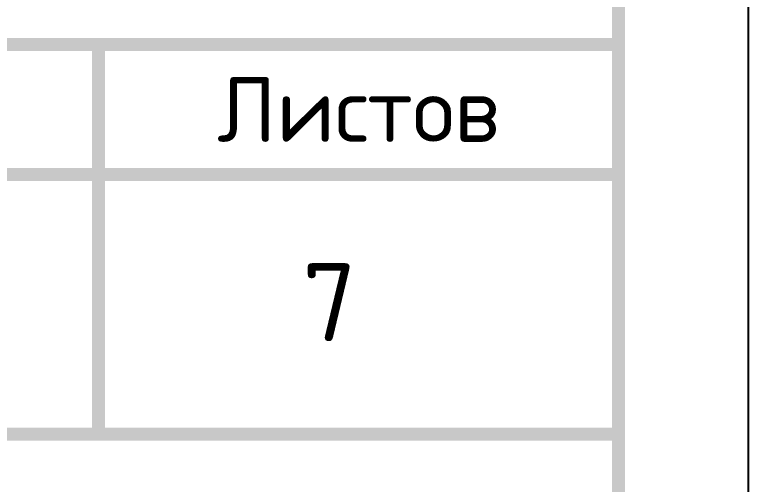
# Model space of a CAD drawing. Header units: millimetres. Extents: x -112426 to 6776, y 1218 to 38707.
# Drawn here: x 2076.39 to 2104.61, y 2289.13 to 2307.2 of the extents above; entities that cross this region are included whole.
import ezdxf
from ezdxf.enums import TextEntityAlignment as Align

# ---------------------------------------------------------------- set-up
doc = ezdxf.new("R2010")
doc.units = ezdxf.units.MM
doc.layers.add('Размеры на чертеже', color=250, linetype='Continuous', lineweight=25)
doc.styles.add('-ISOCPEUR-', font='isocpeur.ttf')

# ---------------------------------------------------------------- blocks, each defined once
blk = doc.blocks.new('*U154')
blk.add_lwpolyline([(0, 0), (420, 0), (420, -297), (0, -297)], close=True)
at = {"const_width": 0.5}
blk.add_lwpolyline([(20, -5), (415, -5), (415, -292), (20, -292)], close=True, dxfattribs=at)
for points in [[(230, -262), (415, -262)], [(395, -262), (395, -277)], [(365, -267), (415, -267)], [(295, -277), (415, -277)]]:
    blk.add_lwpolyline(points, dxfattribs=at)
at = {"style": '-ISOCPEUR-'}
blk.add_text('Листов', height=2.5, dxfattribs=at).set_placement((405, -264.5), align=Align.MIDDLE_CENTER)
blk.add_attdef('РАЗРАБОТАЛ', text='', height=2.5, dxfattribs=at).set_placement((250.501, -264.224), align=Align.MIDDLE_LEFT)
at = {"style": '-ISOCPEUR-', "flags": 8}
for tag, height, p in [('ДАТА', 2.5, (290.074, -264.402)), ('ДАТА1', 2.5, (290.074, -269.402)), ('ЛИСТ', 3, (386.388, -271.915)), ('ЛИСТОВ', 3, (403.888, -271.915)), ('ФОРМАТ', 3, (380.972, -294.745))]:
    blk.add_attdef(tag, text='', height=height, dxfattribs=at).set_placement(p, align=Align.MIDDLE_CENTER)
at = {"style": '-ISOCPEUR-'}
blk.add_attdef('ПРОВЕРИЛ', (250.749, -270.729), '', height=2.5, dxfattribs=at)
at = {"style": '-ISOCPEUR-', "flags": 8}
blk.add_attdef('ИМЯ_ЧЕРТЕЖА_001', (321.327, -285.175), '', height=3, dxfattribs=at)

msp = doc.modelspace()

# ---------------------------------------------------------------- block references
at = {"layer": 'Размеры на чертеже', "lineweight": 90}
ref = msp.add_blockref('*U154', (1684.612, 2568.059), dxfattribs=at)
ref.add_attrib('ЛИСТОВ', '7', dxfattribs={"layer": '0', "height": 3, "style": '-ISOCPEUR-', "flags": 8}).set_placement((2088.5, 2296.143), align=Align.MIDDLE_CENTER)

doc.saveas('drawing.dxf')
